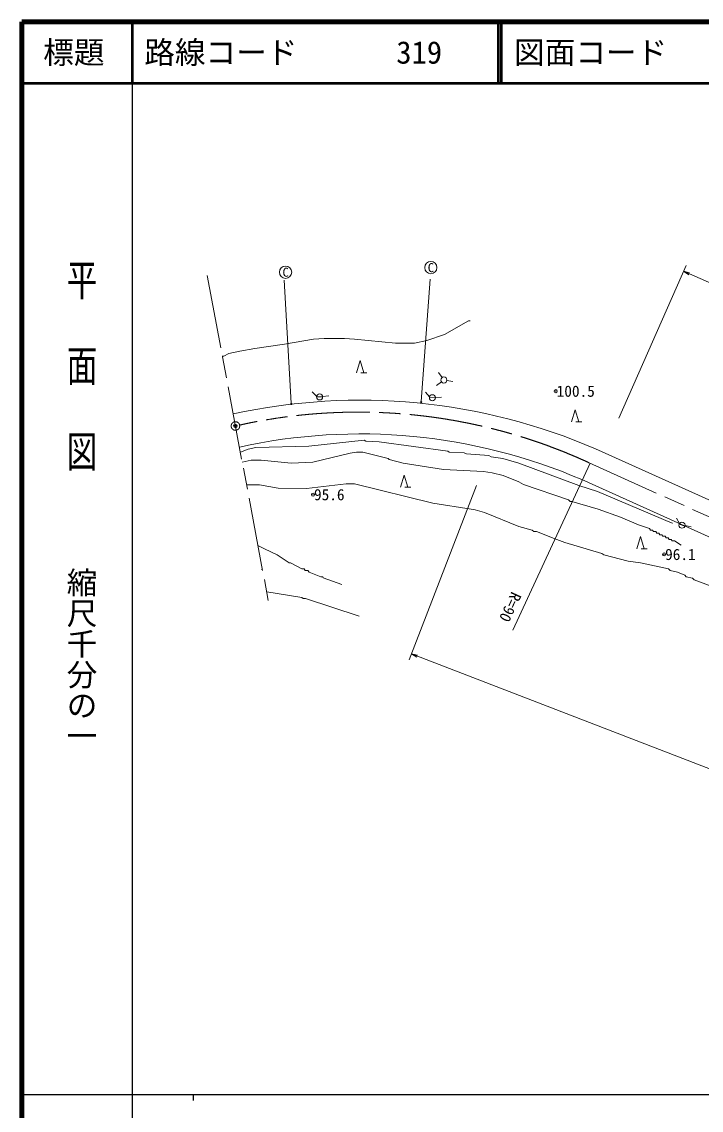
# Model space of a CAD drawing. Units: millimetres, scale not verified. Extents: x 40000 to 680000, y 20000 to 380000.
# Drawn here: x 40000 to 150931, y 202409 to 380000 of the extents above; entities that cross this region are included whole.
import ezdxf
from ezdxf.enums import TextEntityAlignment as Align

# ---------------------------------------------------------------- set-up
doc = ezdxf.new("R2010")
doc.units = ezdxf.units.MM
doc.header["$LTSCALE"] = 1000
doc.header["$PDMODE"] = 32
doc.header["$PDSIZE"] = 500
doc.linetypes.add('CHAIN', pattern=[18.5, 12, -1.5, 3.5, -1.5])
for name, color, linetype, lineweight in [('M-BGD', 7, 'Continuous', 13), ('M-BMK', 2, 'CHAIN', 13), ('M-STR-HTXT', 7, 'Continuous', 13), ('M-TTL', 2, 'Continuous', 140), ('M-TTL-BAND', 7, 'Continuous', 25), ('M-TTL-LINE', 7, 'Continuous', 50)]:
    doc.layers.add(name, color=color, linetype=linetype, lineweight=lineweight)
doc.layers.add('M-OTRS', color=6, linetype='Continuous')
doc.layers.add('M-TTL-TXT', color=7, linetype='Continuous')
doc.styles.add('@ＭＳ ゴシック', font='')
doc.styles.add('ＭＳ ゴシック', font='')
doc.styles.get('@ＭＳ ゴシック').set_extended_font_data('@MS Gothic')
doc.styles.get('ＭＳ ゴシック').set_extended_font_data('MS Gothic')

# ---------------------------------------------------------------- blocks, each defined once
blk = doc.blocks.new('針葉樹林')
at = {"color": 7, "linetype": 'Continuous', "lineweight": 13}
for p, q in [((-0.6, 0), (0, 2)), ((0, 2), (0.6, 0)), ((0.1, 0), (1.1, 0))]:
    blk.add_line(p, q, dxfattribs=at)
blk = doc.blocks.new('カーブミラー')
at = {"color": 7, "linetype": 'Continuous', "lineweight": 13}
blk.add_circle((0, 0), 1, dxfattribs=at)
at = {"color": 7, "style": 'ＭＳ ゴシック'}
blk.add_text('C', height=1.47, dxfattribs=at).set_placement((0, 0), align=Align.MIDDLE_CENTER)
blk = doc.blocks.new('電話柱1')
at = {"color": 7, "linetype": 'Continuous', "lineweight": 13}
for p, q in [((-1.203, 0.848), (-0.496, 0.14)), ((-0.516, 0.002), (0.484, 0.002)), ((1.475, 0.164), (0.478, 0.078))]:
    blk.add_line(p, q, dxfattribs=at)
blk.add_circle((-0.016, 0.002), 0.5, dxfattribs=at)
blk = doc.blocks.new('電力柱1')
at = {"color": 7, "linetype": 'Continuous', "lineweight": 13}
for p, q in [((-0.49, 0.061), (-1.483, 0.18)), ((0.4, 0.311), (1.186, 0.93)), ((0.316, -0.391), (0.934, -1.176))]:
    blk.add_line(p, q, dxfattribs=at)
blk.add_circle((0.007, 0.002), 0.5, dxfattribs=at)
blk = doc.blocks.new('open_arrow')
at = {"color": 0, "linetype": 'Continuous', "lineweight": -2}
blk.add_lwpolyline([(7.5, 1.25), (0, 0), (7.5, -1.25)], dxfattribs=at)

msp = doc.modelspace()

# ---------------------------------------------------------------- linework, layer by layer
at = {"layer": 'M-BGD', "linetype": 'CHAIN'}
msp.add_line((70252, 338616), (80440, 284567), dxfattribs=at)
at = {"layer": 'M-BGD'}
for p, q in [((133677, 310313), (204532, 278412)), ((131419, 305298), (202259, 273404)), ((79147, 290633), (79317, 290633))]:
    msp.add_line(p, q, dxfattribs=at)
for points in [[(113183, 331188), (112929, 331188), (109035, 328987), (106156, 327971)], [(82873, 327378), (78047, 326701), (75591, 326277), (73813, 325854), (72967, 325431), (72738, 325431)], [(106156, 327971), (104124, 327547), (100991, 327547), (94303, 328225), (92694, 328309), (89392, 328309), (87614, 328225), (82873, 327378)], [(75685, 309791), (76946, 310275), (78216, 310529), (86852, 310783), (95911, 311715), (96165, 311545), (98367, 311461), (109543, 309937), (109797, 309767), (112252, 309683), (112591, 309513), (116231, 309259)], [(75994, 308154), (77454, 308497), (79063, 308497), (83973, 307989), (87529, 308159), (93625, 309598), (94641, 309767), (95657, 309767), (99806, 308751), (99975, 308582), (102261, 307989), (108865, 306973), (115385, 306635)], [(130963, 304349), (121142, 307989), (118517, 308751), (116655, 309005), (116231, 309259)], [(115385, 306635), (116824, 306381), (118602, 305957), (121142, 304941), (121904, 304518), (129270, 301978), (129524, 301724), (129778, 301724)], [(76695, 304433), (78809, 304433), (81857, 303925), (86513, 303841), (92948, 304603), (94303, 304603), (107087, 301470), (113353, 300454)], [(130963, 304349), (134011, 303333), (146203, 298168), (146251, 298192)], [(113353, 300454), (114030, 300369), (115554, 299946), (121142, 297660), (123343, 297067), (123597, 296813), (124021, 296813), (126899, 295713)], [(129778, 301724), (134096, 300454), (137737, 299184), (140700, 297914), (142478, 297321), (142647, 297067), (142986, 297067), (143155, 296813), (143494, 296813), (143663, 296559), (144002, 296559), (144171, 296305), (144510, 296305), (144679, 296051), (145018, 296051), (145187, 295797), (145526, 295797), (145695, 295543), (146034, 295543), (146203, 295289), (146542, 295289), (147643, 294612)], [(126899, 295713), (128677, 295035), (134689, 293257), (135027, 293003), (139007, 291987), (141039, 291733), (145611, 290717), (145865, 290463), (147050, 290209), (148235, 289701), (148489, 289447), (149505, 289193), (149759, 288939), (152553, 287923), (152807, 287669), (154331, 287161), (154585, 286907), (156109, 286399), (156363, 286145), (164661, 283097), (167285, 282335), (171180, 281573)], [(78563, 294523), (79655, 294019), (81687, 293003), (83635, 291733), (83889, 291733), (85751, 290717), (86090, 290717), (86259, 290463), (86683, 290463), (86937, 290209), (88799, 289447), (89138, 289447), (89223, 289278), (92271, 288177)], [(79987, 286966), (85751, 286061), (85921, 285891), (86344, 285891), (95065, 283013)]]:
    msp.add_lwpolyline(points, dxfattribs=at)
for centre in [(105198, 317946), (84002, 317646)]:
    msp.add_circle(centre, 100, dxfattribs=at)
for centre, radius, start, end in [((95247, 221349), 96909, 66.63642, 102.35429), ((95246, 221336), 91423, 66.69213, 102.45325)]:
    msp.add_arc(centre, radius, start, end, dxfattribs=at)
for p in [(127165, 319731), (87549, 302850), (144872, 293096)]:
    msp.add_point(p, dxfattribs=at)
at = {"layer": 'M-BMK'}
msp.add_line((132651, 308033), (169380, 291497), dxfattribs=at)
msp.add_circle((74883, 314048), 700, dxfattribs=at)
msp.add_arc((94945, 226313), 90000, 65.23096, 102.43419, dxfattribs=at)
at = {"layer": 'M-OTRS'}
msp.add_point((74883, 314048), dxfattribs=at)
at = {"layer": 'M-STR-HTXT'}
for p, q in [((137456, 315338), (148465, 340207)), ((148060, 339292), (169481, 329810)), ((83996, 317746), (82850, 337851)), ((105205, 318046), (106691, 337992)), ((132774, 307976), (120164, 280755)), ((114240, 304339), (103274, 275921)), ((103634, 276854), (218950, 232352))]:
    msp.add_line(p, q, dxfattribs=at)
at = {"layer": 'M-TTL'}
for p, q in [((40000, 380000), (40000, 20000)), ((680000, 380000), (40000, 380000))]:
    msp.add_line(p, q, dxfattribs=at)
at = {"layer": 'M-TTL-BAND'}
for p, q in [((58000, 370000), (58000, 20000)), ((40000, 205000), (579000, 205000)), ((68000, 205000), (68000, 204000))]:
    msp.add_line(p, q, dxfattribs=at)
at = {"layer": 'M-TTL-LINE'}
for p, q in [((58000, 380000), (58000, 370000)), ((117750, 380000), (117750, 370000)), ((118250, 380000), (118250, 370000)), ((40000, 370000), (680000, 370000))]:
    msp.add_line(p, q, dxfattribs=at)

# ---------------------------------------------------------------- block references
at = {"layer": 'M-BGD', "xscale": 1000, "yscale": 1000}
for name, p in [('カーブミラー', (83075, 339136)), ('カーブミラー', (106785, 339886)), ('針葉樹林', (95240, 322733)), ('電話柱1', (88637, 318794)), ('針葉樹林', (130354, 314704)), ('針葉樹林', (102443, 304050)), ('針葉樹林', (141008, 293996))]:
    msp.add_blockref(name, p, dxfattribs=at)
for name, p, rotation in [('電力柱1', (108914, 321551), 177.13759), ('電話柱1', (107057, 318644), 357.13759), ('電話柱1', (147798, 297860), 344.11768)]:
    msp.add_blockref(name, p, dxfattribs=dict(at, rotation=rotation))
at = {"layer": 'M-STR-HTXT', "xscale": 133, "yscale": 133}
for p, rotation in [((148060, 339292), 336.1), ((103634, 276854), 338.9)]:
    msp.add_blockref('open_arrow', p, dxfattribs=dict(at, rotation=rotation))
at = {"layer": 'M-STR-HTXT'}
for p, rotation in [((105205, 318046), 85.7), ((83996, 317746), 93.3)]:
    msp.add_blockref('open_arrow', p, dxfattribs=dict(at, rotation=rotation))

# ---------------------------------------------------------------- texts
at = {"layer": 'M-BGD', "style": 'ＭＳ ゴシック'}
for s, p in [('100.5', (127325, 319731)), ('95.6', (87709, 302850)), ('96.1', (145032, 293096))]:
    msp.add_text(s, height=1833, dxfattribs=at).set_placement(p, align=Align.MIDDLE_LEFT)
at = {"layer": 'M-STR-HTXT', "style": 'ＭＳ ゴシック'}
msp.add_text('R=90', height=1833, rotation=245.144, dxfattribs=at).set_placement((117384, 282854), align=Align.BOTTOM_RIGHT)
at = {"layer": 'M-TTL-BAND', "style": '@ＭＳ ゴシック', "width": 1.4}
msp.add_text('平  面  図', height=3666, rotation=270, dxfattribs=at).set_placement((49777, 306475), align=Align.MIDDLE_RIGHT)
at = {"layer": 'M-TTL-BAND', "style": '@ＭＳ ゴシック'}
msp.add_text('縮尺千分の一', height=3666, rotation=270, dxfattribs=at).set_placement((49777, 261030), align=Align.MIDDLE_RIGHT)
at = {"layer": 'M-TTL-TXT', "style": 'ＭＳ ゴシック'}
msp.add_text('標題', height=3666, dxfattribs=at).set_placement((48500, 375000), align=Align.MIDDLE_CENTER)
for s, p in [('路線コード', (60000, 375000)), ('319', (101142, 375000)), ('図面コード', (120380, 375000))]:
    msp.add_text(s, height=3666, dxfattribs=at).set_placement(p, align=Align.MIDDLE_LEFT)

doc.saveas('drawing.dxf')
